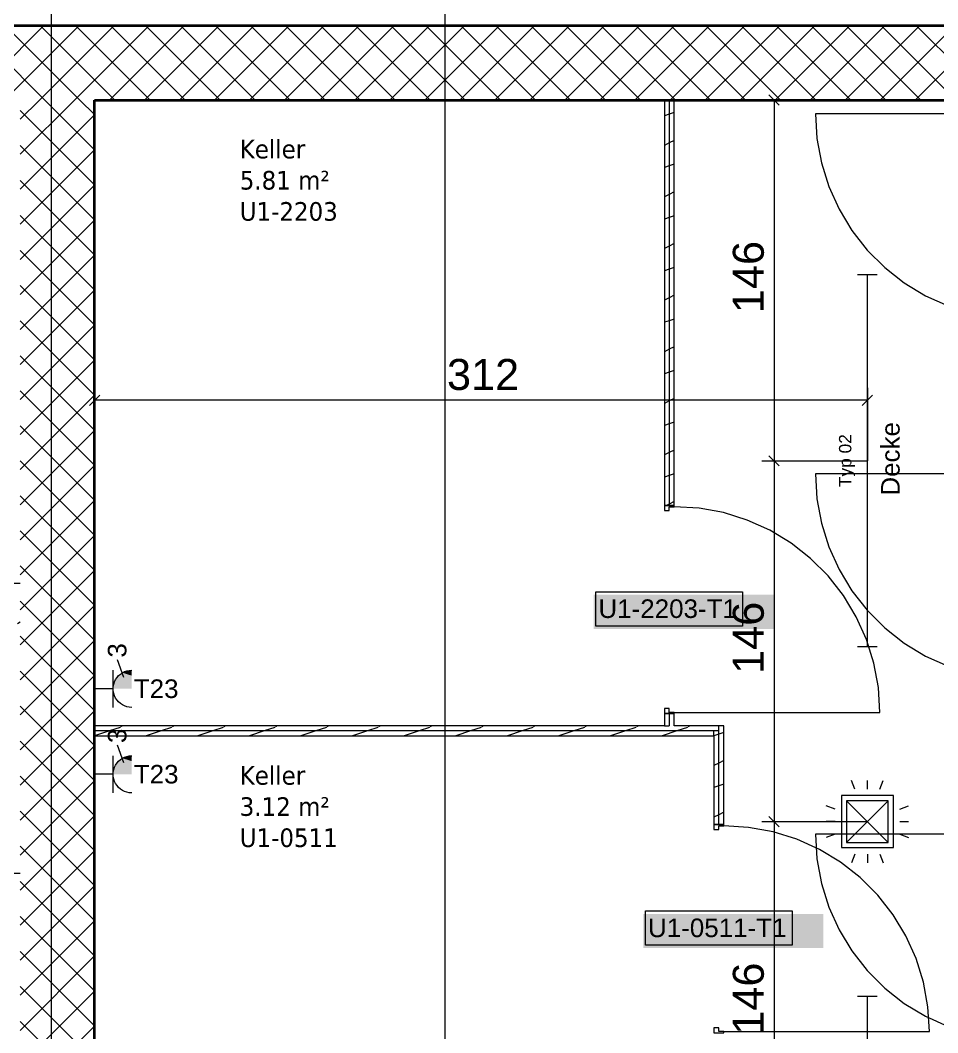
# Model space of a CAD drawing. Extents: x -1132 to 613, y -179 to 712.
# Drawn here: x -347.1 to -273, y 480.2 to 561.9 of the extents above; entities that cross this region are included whole.
import ezdxf
from ezdxf.lldxf.tags import DXFTag

# ---------------------------------------------------------------- set-up
doc = ezdxf.new("R2010")
doc.units = 0
doc.layers.get('0').update_dxf_attribs({"lineweight": 13})
for name, color, linetype, lineweight in [('A-AREA-____-IDEN', 7, 'Continuous', 5), ('A-DOOR-____-IDEN', 7, 'Continuous', 5), ('A-DOOR-FRAM-MCUT', 7, 'Continuous', 9), ('A-DOOR-OPNG-OTLN', 7, 'Continuous', 9), ('A-WALL-____-MCUT', 7, 'Continuous', 35), ('A-WALL-____-PATT', 7, 'Continuous', 35), ('A-WALL-FNSH-MCUT', 7, 'Continuous', 35), ('S-GRID-____-OTLN', 7, 'Continuous', 5)]:
    doc.layers.add(name, color=color, linetype=linetype, lineweight=lineweight)
for name, color, linetype, lineweight, true_color in [('EL01_VVV_Mass', 7, 'Continuous', 13, 0xb2b200), ('EL01_WAN_Kraft', 1, 'Continuous', 13, 0xff0000), ('EL01_WAN_Leuchten', 7, 'Continuous', 13, 0x0080ff), ('EL01_WAN_Leuchtentyp', 7, 'Continuous', 13, 0x0099ff), ('EL01_WAN_Licht', 7, 'Continuous', 13, 0x0080ff)]:
    doc.layers.add(name, color=color, linetype=linetype, lineweight=lineweight, true_color=true_color)
doc.styles.get("Standard").update_dxf_attribs({"font": 'arial.ttf'})
tags = doc.linetypes.add('_Rasterlinie_', pattern=[0.375, 0.2, -0.05, 0.075, -0.05]).pattern_tags.tags
tags[10:11] = [DXFTag(74, 4), DXFTag(75, 0), DXFTag(340, '0'), DXFTag(46, 1.0), DXFTag(50, 0.0), DXFTag(44, 0.0), DXFTag(45, 0.0)]
tags[8:9] = [DXFTag(74, 4), DXFTag(75, 0), DXFTag(340, '0'), DXFTag(46, 1.0), DXFTag(50, 0.0), DXFTag(44, 0.0), DXFTag(45, 0.0)]
tags[6:7] = [DXFTag(74, 4), DXFTag(75, 0), DXFTag(340, '0'), DXFTag(46, 1.0), DXFTag(50, 0.0), DXFTag(44, 0.0), DXFTag(45, 0.0)]
tags[4:5] = [DXFTag(74, 4), DXFTag(75, 0), DXFTag(340, '0'), DXFTag(46, 1.0), DXFTag(50, 0.0), DXFTag(44, 0.0), DXFTag(45, 0.0)]

# ---------------------------------------------------------------- blocks, each defined once
blk = doc.blocks.new('Referenz-A0UNPDE96I', base_point=(-1115.886, -117.372))
at = {"layer": 'A-DOOR-____-IDEN', "color": 0, "linetype": 'Continuous', "ltscale": 0.13}
for p, q in [((-300.636, 515.795), (-288.796, 515.795)), ((-300.636, 513.015), (-300.636, 515.795)), ((-288.796, 515.795), (-288.796, 513.015)), ((-288.796, 513.015), (-300.636, 513.015)), ((-296.636, 490.035), (-284.796, 490.035)), ((-296.636, 487.255), (-296.636, 490.035)), ((-284.796, 490.035), (-284.796, 487.255)), ((-284.796, 487.255), (-296.636, 487.255))]:
    blk.add_line(p, q, dxfattribs=at)
at = {"layer": 'A-DOOR-____-IDEN', "color": 7, "linetype": 'Continuous', "ltscale": 0.13, "true_color": 0xffffff}
for points in [[(-300.811, 512.792), (-286.272, 512.792), (-300.811, 515.551)], [(-286.272, 512.792), (-300.811, 515.551), (-286.272, 515.551)], [(-296.811, 487.032), (-282.272, 487.032), (-296.811, 489.791)], [(-282.272, 487.032), (-296.811, 489.791), (-282.272, 489.791)]]:
    blk.add_solid(points, dxfattribs=at)
at = {"layer": 'A-DOOR-FRAM-MCUT', "color": 0, "linetype": 'Continuous', "ltscale": 0.13}
for p, q in [((-294.315, 522.758), (-295.115, 522.758)), ((-295.115, 522.758), (-295.115, 522.358)), ((-295.115, 522.358), (-294.715, 522.358)), ((-294.715, 522.358), (-294.715, 522.658)), ((-294.715, 522.658), (-294.315, 522.658)), ((-294.315, 522.658), (-294.315, 522.758)), ((-294.715, 506.358), (-295.115, 506.358)), ((-295.115, 506.358), (-295.115, 505.958)), ((-295.115, 505.958), (-294.315, 505.958)), ((-294.715, 506.058), (-294.715, 506.358)), ((-294.315, 506.058), (-294.715, 506.058)), ((-294.315, 505.958), (-294.315, 506.058)), ((-290.315, 496.998), (-291.115, 496.998)), ((-291.115, 496.998), (-291.115, 496.598)), ((-290.715, 496.598), (-290.715, 496.898)), ((-290.715, 496.898), (-290.315, 496.898)), ((-290.315, 496.898), (-290.315, 496.998)), ((-291.115, 496.598), (-290.715, 496.598)), ((-290.715, 480.598), (-291.115, 480.598)), ((-291.115, 480.598), (-291.115, 480.198)), ((-290.715, 480.298), (-290.715, 480.598)), ((-291.115, 480.198), (-290.315, 480.198)), ((-290.315, 480.298), (-290.715, 480.298)), ((-290.315, 480.198), (-290.315, 480.298))]:
    blk.add_line(p, q, dxfattribs=at)
at = {"layer": 'A-DOOR-OPNG-OTLN', "color": 0, "linetype": 'Continuous', "ltscale": 0.13}
for p, q in [((-266.315, 554.378), (-282.915, 554.378)), ((-282.915, 554.378), (-282.794, 552.377)), ((-282.794, 552.377), (-282.432, 550.406)), ((-282.432, 550.406), (-281.836, 548.492)), ((-281.836, 548.492), (-281.013, 546.664)), ((-281.013, 546.664), (-279.976, 544.948)), ((-279.976, 544.948), (-278.74, 543.37)), ((-278.74, 543.37), (-277.322, 541.953)), ((-277.322, 541.953), (-275.745, 540.717)), ((-275.745, 540.717), (-274.029, 539.68)), ((-274.029, 539.68), (-272.201, 538.857)), ((-266.315, 525.303), (-282.915, 525.303)), ((-282.915, 525.303), (-282.794, 523.302)), ((-282.794, 523.302), (-282.432, 521.331)), ((-292.314, 522.537), (-294.315, 522.658)), ((-290.342, 522.176), (-292.314, 522.537)), ((-288.428, 521.58), (-290.342, 522.176)), ((-286.6, 520.757), (-288.428, 521.58)), ((-284.885, 519.72), (-286.6, 520.757)), ((-282.432, 521.331), (-281.836, 519.417)), ((-283.307, 518.484), (-284.885, 519.72)), ((-281.836, 519.417), (-281.013, 517.589)), ((-281.889, 517.066), (-283.307, 518.484)), ((-281.013, 517.589), (-279.976, 515.873)), ((-280.653, 515.488), (-281.889, 517.066)), ((-279.976, 515.873), (-278.74, 514.295)), ((-279.616, 513.773), (-280.653, 515.488)), ((-278.74, 514.295), (-277.322, 512.878)), ((-278.793, 511.945), (-279.616, 513.773)), ((-277.322, 512.878), (-275.745, 511.642)), ((-278.197, 510.031), (-278.793, 511.945)), ((-275.745, 511.642), (-274.029, 510.605)), ((-277.836, 508.059), (-278.197, 510.031)), ((-274.029, 510.605), (-272.201, 509.782)), ((-277.715, 506.058), (-277.836, 508.059)), ((-294.315, 506.058), (-277.715, 506.058)), ((-288.314, 496.777), (-290.315, 496.898)), ((-286.342, 496.416), (-288.314, 496.777)), ((-284.428, 495.82), (-286.342, 496.416)), ((-266.315, 496.228), (-282.915, 496.228)), ((-282.915, 496.228), (-282.794, 494.227)), ((-282.6, 494.997), (-284.428, 495.82)), ((-280.885, 493.96), (-282.6, 494.997)), ((-282.794, 494.227), (-282.432, 492.256)), ((-279.307, 492.724), (-280.885, 493.96)), ((-282.432, 492.256), (-281.836, 490.342)), ((-277.889, 491.306), (-279.307, 492.724)), ((-276.653, 489.728), (-277.889, 491.306)), ((-281.836, 490.342), (-281.013, 488.514)), ((-275.616, 488.013), (-276.653, 489.728)), ((-281.013, 488.514), (-279.976, 486.798)), ((-274.793, 486.185), (-275.616, 488.013)), ((-279.976, 486.798), (-278.74, 485.22)), ((-274.197, 484.271), (-274.793, 486.185)), ((-278.74, 485.22), (-277.322, 483.803)), ((-277.322, 483.803), (-275.745, 482.567)), ((-273.836, 482.299), (-274.197, 484.271)), ((-275.745, 482.567), (-274.029, 481.53)), ((-273.715, 480.298), (-273.836, 482.299)), ((-274.029, 481.53), (-272.201, 480.707)), ((-290.315, 480.298), (-273.715, 480.298))]:
    blk.add_line(p, q, dxfattribs=at)
at = {"layer": 'A-WALL-____-MCUT', "color": 0, "linetype": 'Continuous', "ltscale": 0.35}
for p, q in [((59.385, 561.478), (-1107.612, 561.478)), ((-341.115, 452.638), (-341.115, 555.478)), ((-341.115, 555.478), (-218.415, 555.478))]:
    blk.add_line(p, q, dxfattribs=at)
at = {"layer": 'A-WALL-____-MCUT', "color": 0, "linetype": 'Continuous', "lineweight": 9, "ltscale": 0.13}
for p, q in [((-294.715, 555.478), (-294.715, 522.758)), ((-294.715, 505.958), (-294.715, 504.958)), ((-290.715, 504.558), (-341.115, 504.558)), ((-295.115, 504.958), (-294.715, 504.958)), ((-291.115, 504.158), (-291.115, 504.558)), ((-290.715, 496.998), (-290.715, 504.958))]:
    blk.add_line(p, q, dxfattribs=at)
at = {"layer": 'A-WALL-____-PATT', "color": 0, "linetype": 'Continuous', "lineweight": 9, "ltscale": 0.13}
for p, q in [((-351.225, 555.478), (-345.225, 561.478)), ((-345.123, 555.478), (-351.123, 561.478)), ((-348.397, 555.478), (-342.397, 561.478)), ((-342.294, 555.478), (-348.294, 561.478)), ((-345.569, 555.478), (-339.569, 561.478)), ((-339.466, 555.478), (-345.466, 561.478)), ((-342.74, 555.478), (-336.74, 561.478)), ((-336.638, 555.478), (-342.638, 561.478)), ((-339.912, 555.478), (-333.912, 561.478)), ((-333.809, 555.478), (-339.809, 561.478)), ((-337.083, 555.478), (-331.083, 561.478)), ((-330.981, 555.478), (-336.981, 561.478)), ((-334.255, 555.478), (-328.255, 561.478)), ((-328.152, 555.478), (-334.152, 561.478)), ((-331.426, 555.478), (-325.426, 561.478)), ((-325.324, 555.478), (-331.324, 561.478)), ((-328.598, 555.478), (-322.598, 561.478)), ((-322.496, 555.478), (-328.496, 561.478)), ((-325.77, 555.478), (-319.77, 561.478)), ((-319.667, 555.478), (-325.667, 561.478)), ((-322.941, 555.478), (-316.941, 561.478)), ((-316.839, 555.478), (-322.839, 561.478)), ((-320.113, 555.478), (-314.113, 561.478)), ((-314.01, 555.478), (-320.01, 561.478)), ((-317.284, 555.478), (-311.284, 561.478)), ((-311.182, 555.478), (-317.182, 561.478)), ((-314.456, 555.478), (-308.456, 561.478)), ((-308.353, 555.478), (-314.353, 561.478)), ((-311.627, 555.478), (-305.627, 561.478)), ((-305.525, 555.478), (-311.525, 561.478)), ((-308.799, 555.478), (-302.799, 561.478)), ((-302.697, 555.478), (-308.697, 561.478)), ((-305.971, 555.478), (-299.971, 561.478)), ((-299.868, 555.478), (-305.868, 561.478)), ((-303.142, 555.478), (-297.142, 561.478)), ((-297.04, 555.478), (-303.04, 561.478)), ((-300.314, 555.478), (-294.314, 561.478)), ((-294.211, 555.478), (-300.211, 561.478)), ((-297.485, 555.478), (-291.485, 561.478)), ((-291.383, 555.478), (-297.383, 561.478)), ((-294.657, 555.478), (-288.657, 561.478)), ((-288.554, 555.478), (-294.554, 561.478)), ((-291.828, 555.478), (-285.828, 561.478)), ((-285.726, 555.478), (-291.726, 561.478)), ((-289, 555.478), (-283, 561.478)), ((-282.898, 555.478), (-288.898, 561.478)), ((-286.172, 555.478), (-280.172, 561.478)), ((-280.069, 555.478), (-286.069, 561.478)), ((-283.343, 555.478), (-277.343, 561.478)), ((-277.241, 555.478), (-283.241, 561.478)), ((-280.515, 555.478), (-274.515, 561.478)), ((-274.412, 555.478), (-280.412, 561.478)), ((-277.686, 555.478), (-271.686, 561.478)), ((-271.584, 555.478), (-277.584, 561.478)), ((-274.858, 555.478), (-268.858, 561.478)), ((-268.755, 555.478), (-274.755, 561.478)), ((-347.115, 553.932), (-345.569, 555.478)), ((-347.115, 551.104), (-342.74, 555.478)), ((-341.115, 551.47), (-345.123, 555.478)), ((-341.115, 554.298), (-342.294, 555.478)), ((-341.115, 548.642), (-347.115, 554.642)), ((-347.115, 548.275), (-341.115, 554.275)), ((-294.715, 554.329), (-295.115, 554.195)), ((-294.315, 554.462), (-294.715, 554.329)), ((-341.115, 545.813), (-347.115, 551.813)), ((-294.715, 552.022), (-295.115, 551.822)), ((-294.315, 552.222), (-294.715, 552.022)), ((-347.115, 545.447), (-341.115, 551.447)), ((-294.715, 550.164), (-295.115, 550.031)), ((-294.315, 550.297), (-294.715, 550.164)), ((-341.115, 542.985), (-347.115, 548.985)), ((-347.115, 542.618), (-341.115, 548.618)), ((-294.715, 547.857), (-295.115, 547.657)), ((-294.315, 548.057), (-294.715, 547.857)), ((-341.115, 540.156), (-347.115, 546.156)), ((-294.715, 545.999), (-295.115, 545.866)), ((-294.315, 546.133), (-294.715, 545.999)), ((-347.115, 539.79), (-341.115, 545.79)), ((-294.715, 543.692), (-295.115, 543.492)), ((-294.315, 543.892), (-294.715, 543.692)), ((-341.115, 537.328), (-347.115, 543.328)), ((-347.115, 536.962), (-341.115, 542.962)), ((-294.715, 541.835), (-295.115, 541.701)), ((-294.315, 541.968), (-294.715, 541.835)), ((-341.115, 534.499), (-347.115, 540.499)), ((-347.115, 534.133), (-341.115, 540.133)), ((-294.715, 539.527), (-295.115, 539.327)), ((-294.315, 539.727), (-294.715, 539.527)), ((-294.315, 537.803), (-294.715, 537.67)), ((-341.115, 531.671), (-347.115, 537.671)), ((-347.115, 531.305), (-341.115, 537.305)), ((-294.715, 537.67), (-295.115, 537.537)), ((-294.715, 535.362), (-295.115, 535.162)), ((-294.315, 535.562), (-294.715, 535.362)), ((-341.115, 528.843), (-347.115, 534.843)), ((-347.115, 528.476), (-341.115, 534.476)), ((-294.315, 533.639), (-294.715, 533.505)), ((-294.715, 533.505), (-295.115, 533.372)), ((-341.115, 526.014), (-347.115, 532.014)), ((-347.115, 525.648), (-341.115, 531.648)), ((-294.715, 531.197), (-295.115, 530.997)), ((-294.315, 531.397), (-294.715, 531.197)), ((-341.115, 523.186), (-347.115, 529.186)), ((-347.115, 522.819), (-341.115, 528.819)), ((-294.715, 529.34), (-295.115, 529.207)), ((-294.315, 529.474), (-294.715, 529.34)), ((-294.315, 527.232), (-294.715, 527.032)), ((-341.115, 520.357), (-347.115, 526.357)), ((-294.715, 527.032), (-295.115, 526.832)), ((-347.115, 519.991), (-341.115, 525.991)), ((-294.715, 525.176), (-295.115, 525.042)), ((-294.315, 525.309), (-294.715, 525.176)), ((-341.115, 517.529), (-347.115, 523.529)), ((-347.115, 517.163), (-341.115, 523.163)), ((-294.315, 523.067), (-294.715, 522.867)), ((-294.715, 522.867), (-294.933, 522.758)), ((-341.115, 514.7), (-347.115, 520.7)), ((-347.115, 514.334), (-341.115, 520.334)), ((-341.115, 511.872), (-347.115, 517.872)), ((-347.115, 511.506), (-341.115, 517.506)), ((-341.115, 509.044), (-347.115, 515.044)), ((-347.115, 508.677), (-341.115, 514.677)), ((-347.115, 513.327), (-347.342, 513.214)), ((-341.115, 506.215), (-347.115, 512.215)), ((-347.115, 505.849), (-341.115, 511.849)), ((-341.115, 503.387), (-347.115, 509.387)), ((-347.115, 503.02), (-341.115, 509.02)), ((-341.115, 500.558), (-347.115, 506.558)), ((-347.115, 500.192), (-341.115, 506.192)), ((-339.908, 504.558), (-341.108, 504.158)), ((-339.058, 504.842), (-339.908, 504.558)), ((-338.863, 504.958), (-339.012, 504.884)), ((-335.743, 504.558), (-336.943, 504.158)), ((-334.893, 504.842), (-335.743, 504.558)), ((-334.698, 504.958), (-334.847, 504.884)), ((-331.579, 504.558), (-332.779, 504.158)), ((-330.728, 504.842), (-331.579, 504.558)), ((-330.533, 504.958), (-330.682, 504.884)), ((-327.414, 504.558), (-328.614, 504.158)), ((-326.563, 504.842), (-327.414, 504.558)), ((-326.368, 504.958), (-326.517, 504.884)), ((-323.249, 504.558), (-324.449, 504.158)), ((-322.398, 504.842), (-323.249, 504.558)), ((-322.203, 504.958), (-322.353, 504.884)), ((-319.085, 504.558), (-320.285, 504.158)), ((-318.233, 504.842), (-319.085, 504.558)), ((-318.038, 504.958), (-318.188, 504.884)), ((-314.92, 504.558), (-316.12, 504.158)), ((-314.068, 504.842), (-314.92, 504.558)), ((-313.874, 504.958), (-314.023, 504.884)), ((-310.755, 504.558), (-311.955, 504.158)), ((-309.903, 504.842), (-310.755, 504.558)), ((-309.709, 504.958), (-309.858, 504.884)), ((-306.59, 504.558), (-307.79, 504.158)), ((-305.737, 504.843), (-306.59, 504.558)), ((-305.544, 504.958), (-305.693, 504.884)), ((-302.426, 504.558), (-303.626, 504.158)), ((-301.572, 504.843), (-302.426, 504.558)), ((-301.379, 504.958), (-301.528, 504.884)), ((-298.261, 504.558), (-299.461, 504.158)), ((-297.407, 504.843), (-298.261, 504.558)), ((-297.214, 504.958), (-297.363, 504.884)), ((-294.096, 504.558), (-295.296, 504.158)), ((-293.242, 504.843), (-294.096, 504.558)), ((-293.049, 504.958), (-293.198, 504.884)), ((-290.715, 504.297), (-291.115, 504.164)), ((-290.315, 504.431), (-290.715, 504.297)), ((-341.115, 497.73), (-347.115, 503.73)), ((-291.115, 504.164), (-291.132, 504.158)), ((-347.115, 497.364), (-341.115, 503.364)), ((-290.715, 501.961), (-291.115, 501.761)), ((-290.315, 502.161), (-290.715, 501.961)), ((-341.115, 494.901), (-347.115, 500.901)), ((-347.115, 494.535), (-341.115, 500.535)), ((-290.715, 500.132), (-291.115, 499.999)), ((-290.315, 500.266), (-290.715, 500.132)), ((-341.115, 492.073), (-347.115, 498.073)), ((-347.115, 491.707), (-341.115, 497.707)), ((-290.715, 497.796), (-291.115, 497.596)), ((-290.315, 497.996), (-290.715, 497.796)), ((-341.115, 489.245), (-347.115, 495.245)), ((-347.115, 488.878), (-341.115, 494.878)), ((-341.115, 486.416), (-347.115, 492.416)), ((-347.115, 486.05), (-341.115, 492.05)), ((-341.115, 483.588), (-347.115, 489.588)), ((-347.115, 483.221), (-341.115, 489.221)), ((-341.115, 480.759), (-347.115, 486.759)), ((-347.115, 480.393), (-341.115, 486.393)), ((-341.115, 477.931), (-347.115, 483.931)), ((-347.115, 477.565), (-341.115, 483.565)), ((-341.115, 475.102), (-347.115, 481.102)), ((-347.115, 474.736), (-341.115, 480.736))]:
    blk.add_line(p, q, dxfattribs=at)
at = {"layer": 'A-WALL-FNSH-MCUT', "color": 0, "linetype": 'Continuous', "lineweight": 9, "ltscale": 0.13}
for p, q in [((-295.115, 555.478), (-295.115, 522.758)), ((-294.315, 522.758), (-294.315, 555.478)), ((-295.115, 522.758), (-294.315, 522.758)), ((-294.315, 505.958), (-295.115, 505.958)), ((-295.115, 505.958), (-295.115, 504.958)), ((-294.315, 504.958), (-294.315, 505.958)), ((-295.115, 504.958), (-341.115, 504.958)), ((-290.315, 504.958), (-294.315, 504.958)), ((-290.315, 496.998), (-290.315, 504.958)), ((-341.115, 504.158), (-291.115, 504.158)), ((-291.115, 504.158), (-291.115, 496.998)), ((-291.115, 496.998), (-290.315, 496.998))]:
    blk.add_line(p, q, dxfattribs=at)
at = {"layer": 'S-GRID-____-OTLN', "color": 0, "linetype": '_Rasterlinie_', "ltscale": 0.13}
for p, q in [((-344.615, 645.662), (-344.615, 244.87)), ((-312.815, -113.603), (-312.815, 631.478))]:
    blk.add_line(p, q, dxfattribs=at)
at = {"layer": 'A-AREA-____-IDEN', "color": 0, "linetype": 'Continuous', "ltscale": 0.13, "char_height": 1.5, "attachment_point": 1}
for s, insert in [('{\\W0.9;\\fVerdana;Keller}', (-329.395, 552.268)), ('{\\W0.9;\\fVerdana;5.81 m²}', (-329.395, 549.754)), ('{\\W0.9;\\fVerdana;U1-2203}', (-329.395, 547.241)), ('{\\W0.9;\\fVerdana;Keller}', (-329.395, 501.718)), ('{\\W0.9;\\fVerdana;3.12 m²}', (-329.395, 499.205)), ('{\\W0.9;\\fVerdana;U1-0511}', (-329.395, 496.691))]:
    blk.add_mtext(s, dxfattribs=dict(at, insert=insert))
at = {"layer": 'A-DOOR-____-IDEN', "color": 0, "linetype": 'Continuous', "ltscale": 0.13, "char_height": 1.5, "attachment_point": 1}
for s, insert in [('{\\fArial;U1-2203-T1}', (-300.436, 515.176)), ('{\\fArial;U1-0511-T1}', (-296.436, 489.416))]:
    blk.add_mtext(s, dxfattribs=dict(at, insert=insert))
blk = doc.blocks.new('LED-Langfeldleuchte 37W-A0UNPDZL6I', base_point=(-279.523, 453.119))
at = {"color": 0, "lineweight": -2}
for p, q in [((-277.923, 483.119), (-279.523, 483.119)), ((-278.723, 453.119), (-278.723, 483.119)), ((-277.923, 453.119), (-279.523, 453.119))]:
    blk.add_line(p, q, dxfattribs=at)
blk = doc.blocks.new('LED-Langfeldleuchte 37W-A0UNPE9B6I', base_point=(-279.523, 511.359))
at = {"color": 0, "lineweight": -2}
for p, q in [((-277.923, 541.359), (-279.523, 541.359)), ((-278.723, 511.359), (-278.723, 541.359)), ((-277.923, 511.359), (-279.523, 511.359))]:
    blk.add_line(p, q, dxfattribs=at)
blk = doc.blocks.new('Absolute Höhe-A0UNPE9D6I', base_point=(-277.62, 523.55))
at = {"color": 0, "lineweight": -2, "insert": (-277.62, 523.55), "char_height": 1.5, "attachment_point": 1, "rotation": 90}
blk.add_mtext('{\\fArial;Decke}', dxfattribs=at)
blk = doc.blocks.new('Bemerkung 1-A0UNPE9F6I', base_point=(-281.017, 524.241))
at = {"color": 0, "lineweight": -2, "insert": (-281.017, 524.241), "char_height": 1, "attachment_point": 1, "rotation": 90}
blk.add_mtext('{\\fArial;Typ 02}', dxfattribs=at)
blk = doc.blocks.new('Steckdose T23_ AP_ 3-fach-A0UNPEAD6I', base_point=(-341.113, 506.458))
at = {"color": 0, "lineweight": -2}
for p, q in [((-338.759, 508.884), (-339.267, 510.301)), ((-339.613, 506.458), (-339.613, 509.458)), ((-339.173, 509.019), (-339.026, 509.148)), ((-339.026, 509.148), (-338.863, 509.257)), ((-338.863, 509.257), (-338.687, 509.344)), ((-338.687, 509.344), (-338.501, 509.407)), ((-338.501, 509.407), (-338.308, 509.445)), ((-338.308, 509.445), (-338.113, 509.458)), ((-339.6, 508.154), (-339.562, 508.346)), ((-339.562, 508.346), (-339.498, 508.532)), ((-339.498, 508.532), (-339.412, 508.708)), ((-339.412, 508.708), (-339.303, 508.871)), ((-339.303, 508.871), (-339.173, 509.019)), ((-339.613, 507.958), (-341.113, 507.958)), ((-339.613, 507.958), (-339.6, 508.154)), ((-339.6, 507.762), (-339.613, 507.958)), ((-339.562, 507.57), (-339.6, 507.762)), ((-339.498, 507.384), (-339.562, 507.57)), ((-339.412, 507.208), (-339.498, 507.384)), ((-339.303, 507.045), (-339.412, 507.208)), ((-339.173, 506.898), (-339.303, 507.045)), ((-339.026, 506.768), (-339.173, 506.898)), ((-338.863, 506.659), (-339.026, 506.768)), ((-338.687, 506.572), (-338.863, 506.659)), ((-338.501, 506.509), (-338.687, 506.572)), ((-338.308, 506.471), (-338.501, 506.509)), ((-338.113, 506.458), (-338.308, 506.471))]:
    blk.add_line(p, q, dxfattribs=at)
for points in [[(-339.173, 509.019), (-338.113, 509.019), (-338.863, 509.257)], [(-338.863, 509.257), (-338.113, 509.257), (-338.501, 509.407)], [(-338.113, 509.019), (-338.863, 509.257), (-338.113, 509.257)], [(-338.501, 509.407), (-338.113, 509.407), (-338.113, 509.458)], [(-338.113, 509.257), (-338.501, 509.407), (-338.113, 509.407)], [(-339.613, 507.958), (-338.113, 507.958), (-339.562, 508.346)], [(-339.562, 508.346), (-338.113, 508.346), (-339.412, 508.708)], [(-338.113, 507.958), (-339.562, 508.346), (-338.113, 508.346)], [(-339.412, 508.708), (-338.113, 508.708), (-339.173, 509.019)], [(-338.113, 508.346), (-339.412, 508.708), (-338.113, 508.708)], [(-338.113, 508.708), (-339.173, 509.019), (-338.113, 509.019)]]:
    blk.add_solid(points, dxfattribs=at)
at = {"color": 0, "lineweight": -2, "insert": (-340.043, 510.476), "char_height": 1.5, "attachment_point": 1, "rotation": 90}
blk.add_mtext('{\\fArial;3}', dxfattribs=at)
at = {"color": 0, "lineweight": -2, "insert": (-337.945, 508.717), "char_height": 1.5, "attachment_point": 1}
blk.add_mtext('{\\fArial;T23}', dxfattribs=at)
blk = doc.blocks.new('Maß-A0UNPECV6I', base_point=(-341.526, 504.958))
at = {"color": 0, "lineweight": -2}
for p, q in [((-341.113, 532.247), (-341.113, 504.958)), ((-278.723, 532.247), (-278.723, 526.359)), ((-341.526, 530.833), (-340.699, 531.661)), ((-278.723, 531.247), (-341.113, 531.247)), ((-279.136, 530.833), (-278.309, 531.661))]:
    blk.add_line(p, q, dxfattribs=at)
at = {"color": 0, "lineweight": -2, "insert": (-312.664, 534.58), "char_height": 2.5, "attachment_point": 1}
blk.add_mtext('{\\fArial;312}', dxfattribs=at)
blk = doc.blocks.new('Maß-A0UNPEJT6I', base_point=(-289.588, 467.705))
at = {"color": 0, "lineweight": -2}
for p, q in [((-287.254, 497.239), (-278.723, 497.239)), ((-285.841, 496.825), (-286.668, 497.652)), ((-286.254, 497.239), (-286.254, 468.119)), ((-285.841, 467.705), (-286.668, 468.532)), ((-287.254, 468.119), (-278.723, 468.119))]:
    blk.add_line(p, q, dxfattribs=at)
at = {"color": 0, "lineweight": -2, "insert": (-289.588, 480.037), "char_height": 2.5, "attachment_point": 1, "rotation": 90}
blk.add_mtext('{\\fArial;146}', dxfattribs=at)
blk = doc.blocks.new('Maß-A0UNPEWR6I', base_point=(-289.588, 496.825))
at = {"color": 0, "lineweight": -2}
for p, q in [((-287.254, 526.359), (-278.723, 526.359)), ((-285.841, 525.945), (-286.668, 526.772)), ((-286.254, 526.359), (-286.254, 497.239)), ((-287.254, 497.239), (-278.723, 497.239)), ((-285.841, 496.825), (-286.668, 497.652))]:
    blk.add_line(p, q, dxfattribs=at)
at = {"color": 0, "lineweight": -2, "insert": (-289.588, 509.157), "char_height": 2.5, "attachment_point": 1, "rotation": 90}
blk.add_mtext('{\\fArial;146}', dxfattribs=at)
blk = doc.blocks.new('Steckdose T23_ AP_ 3-fach-A0UNPEYT6I', base_point=(-353.745, 489.579))
at = {"color": 0, "lineweight": -2}
for p, q in [((-350.113, 494.578), (-349.917, 494.565)), ((-349.917, 494.565), (-349.724, 494.527)), ((-349.724, 494.527), (-349.539, 494.464)), ((-349.539, 494.464), (-349.363, 494.377)), ((-348.613, 494.578), (-348.613, 491.578)), ((-349.363, 494.377), (-349.2, 494.268)), ((-349.2, 494.268), (-349.052, 494.139)), ((-349.052, 494.139), (-348.923, 493.991)), ((-348.923, 493.991), (-348.814, 493.828)), ((-348.814, 493.828), (-348.727, 493.652)), ((-348.727, 493.652), (-348.664, 493.466)), ((-348.664, 493.466), (-348.625, 493.274)), ((-348.625, 492.882), (-348.664, 492.69)), ((-348.625, 493.274), (-348.613, 493.078)), ((-348.613, 493.078), (-348.625, 492.882)), ((-348.613, 493.078), (-347.113, 493.078)), ((-349.466, 492.152), (-348.958, 490.736)), ((-349.052, 492.018), (-349.2, 491.888)), ((-348.923, 492.165), (-349.052, 492.018)), ((-348.814, 492.328), (-348.923, 492.165)), ((-348.727, 492.504), (-348.814, 492.328)), ((-348.664, 492.69), (-348.727, 492.504)), ((-349.917, 491.591), (-350.113, 491.578)), ((-349.724, 491.629), (-349.917, 491.591)), ((-349.539, 491.692), (-349.724, 491.629)), ((-349.363, 491.779), (-349.539, 491.692)), ((-349.2, 491.888), (-349.363, 491.779))]:
    blk.add_line(p, q, dxfattribs=at)
for points in [[(-348.664, 492.69), (-350.113, 492.69), (-348.613, 493.078)], [(-350.113, 492.69), (-348.613, 493.078), (-350.113, 493.078)], [(-348.814, 492.328), (-350.113, 492.328), (-348.664, 492.69)], [(-350.113, 492.328), (-348.664, 492.69), (-350.113, 492.69)], [(-349.052, 492.018), (-350.113, 492.018), (-348.814, 492.328)], [(-350.113, 492.018), (-348.814, 492.328), (-350.113, 492.328)], [(-349.363, 491.779), (-350.113, 491.779), (-349.052, 492.018)], [(-350.113, 491.779), (-349.052, 492.018), (-350.113, 492.018)], [(-349.724, 491.629), (-350.113, 491.629), (-349.363, 491.779)], [(-350.113, 491.629), (-349.363, 491.779), (-350.113, 491.779)], [(-350.113, 491.578), (-349.724, 491.629), (-350.113, 491.629)]]:
    blk.add_solid(points, dxfattribs=at)
at = {"color": 0, "lineweight": -2, "insert": (-353.745, 493.82), "char_height": 1.5, "attachment_point": 1}
blk.add_mtext('{\\fArial;T23}', dxfattribs=at)
at = {"color": 0, "lineweight": -2, "insert": (-349.682, 489.579), "char_height": 1.5, "attachment_point": 1, "rotation": 90}
blk.add_mtext('{\\fArial;3}', dxfattribs=at)
blk = doc.blocks.new('Steckdose T23_ AP_ 3-fach-A0UNPFGN6I', base_point=(-341.113, 499.558))
at = {"color": 0, "lineweight": -2}
for p, q in [((-338.759, 501.984), (-339.267, 503.401)), ((-339.613, 499.558), (-339.613, 502.558)), ((-339.498, 501.632), (-339.412, 501.808)), ((-339.412, 501.808), (-339.303, 501.971)), ((-339.303, 501.971), (-339.173, 502.119)), ((-339.173, 502.119), (-339.026, 502.248)), ((-339.026, 502.248), (-338.863, 502.357)), ((-338.863, 502.357), (-338.687, 502.444)), ((-338.687, 502.444), (-338.501, 502.507)), ((-338.501, 502.507), (-338.308, 502.545)), ((-338.308, 502.545), (-338.113, 502.558)), ((-339.613, 501.058), (-341.113, 501.058)), ((-339.613, 501.058), (-339.6, 501.254)), ((-339.6, 500.862), (-339.613, 501.058)), ((-339.6, 501.254), (-339.562, 501.446)), ((-339.562, 501.446), (-339.498, 501.632)), ((-339.562, 500.67), (-339.6, 500.862)), ((-339.498, 500.484), (-339.562, 500.67)), ((-339.412, 500.308), (-339.498, 500.484)), ((-339.303, 500.145), (-339.412, 500.308)), ((-339.173, 499.998), (-339.303, 500.145)), ((-339.026, 499.868), (-339.173, 499.998)), ((-338.863, 499.759), (-339.026, 499.868)), ((-338.687, 499.672), (-338.863, 499.759)), ((-338.501, 499.609), (-338.687, 499.672)), ((-338.308, 499.571), (-338.501, 499.609)), ((-338.113, 499.558), (-338.308, 499.571))]:
    blk.add_line(p, q, dxfattribs=at)
for points in [[(-339.562, 501.446), (-338.113, 501.446), (-339.412, 501.808)], [(-339.412, 501.808), (-338.113, 501.808), (-339.173, 502.119)], [(-338.113, 501.446), (-339.412, 501.808), (-338.113, 501.808)], [(-339.173, 502.119), (-338.113, 502.119), (-338.863, 502.357)], [(-338.113, 501.808), (-339.173, 502.119), (-338.113, 502.119)], [(-338.863, 502.357), (-338.113, 502.357), (-338.501, 502.507)], [(-338.113, 502.119), (-338.863, 502.357), (-338.113, 502.357)], [(-338.501, 502.507), (-338.113, 502.507), (-338.113, 502.558)], [(-338.113, 502.357), (-338.501, 502.507), (-338.113, 502.507)], [(-339.613, 501.058), (-338.113, 501.058), (-339.562, 501.446)], [(-338.113, 501.058), (-339.562, 501.446), (-338.113, 501.446)]]:
    blk.add_solid(points, dxfattribs=at)
at = {"color": 0, "lineweight": -2, "insert": (-340.043, 503.576), "char_height": 1.5, "attachment_point": 1, "rotation": 90}
blk.add_mtext('{\\fArial;3}', dxfattribs=at)
at = {"color": 0, "lineweight": -2, "insert": (-337.945, 501.817), "char_height": 1.5, "attachment_point": 1}
blk.add_mtext('{\\fArial;T23}', dxfattribs=at)
blk = doc.blocks.new('Steckdose T23_ AP_ 3-fach-A0UNPFJH6I', base_point=(-353.745, 512.979))
at = {"color": 0, "lineweight": -2}
for p, q in [((-350.113, 517.978), (-349.917, 517.965)), ((-349.917, 517.965), (-349.724, 517.927)), ((-349.724, 517.927), (-349.539, 517.864)), ((-349.539, 517.864), (-349.363, 517.777)), ((-349.363, 517.777), (-349.2, 517.668)), ((-349.2, 517.668), (-349.052, 517.539)), ((-349.052, 517.539), (-348.923, 517.391)), ((-348.923, 517.391), (-348.814, 517.228)), ((-348.613, 517.978), (-348.613, 514.978)), ((-348.814, 517.228), (-348.727, 517.052)), ((-348.727, 517.052), (-348.664, 516.866)), ((-348.664, 516.866), (-348.625, 516.674)), ((-348.625, 516.674), (-348.613, 516.478)), ((-348.613, 516.478), (-348.625, 516.282)), ((-348.613, 516.478), (-347.113, 516.478)), ((-348.814, 515.728), (-348.923, 515.565)), ((-348.727, 515.904), (-348.814, 515.728)), ((-348.664, 516.09), (-348.727, 515.904)), ((-348.625, 516.282), (-348.664, 516.09)), ((-349.917, 514.991), (-350.113, 514.978)), ((-349.724, 515.029), (-349.917, 514.991)), ((-349.539, 515.092), (-349.724, 515.029)), ((-349.363, 515.179), (-349.539, 515.092)), ((-349.466, 515.552), (-348.958, 514.136)), ((-349.2, 515.288), (-349.363, 515.179)), ((-349.052, 515.418), (-349.2, 515.288)), ((-348.923, 515.565), (-349.052, 515.418))]:
    blk.add_line(p, q, dxfattribs=at)
for points in [[(-348.664, 516.09), (-350.113, 516.09), (-348.613, 516.478)], [(-350.113, 516.09), (-348.613, 516.478), (-350.113, 516.478)], [(-348.814, 515.728), (-350.113, 515.728), (-348.664, 516.09)], [(-350.113, 515.728), (-348.664, 516.09), (-350.113, 516.09)], [(-349.052, 515.418), (-350.113, 515.418), (-348.814, 515.728)], [(-350.113, 515.418), (-348.814, 515.728), (-350.113, 515.728)], [(-349.363, 515.179), (-350.113, 515.179), (-349.052, 515.418)], [(-350.113, 515.179), (-349.052, 515.418), (-350.113, 515.418)], [(-349.724, 515.029), (-350.113, 515.029), (-349.363, 515.179)], [(-350.113, 515.029), (-349.363, 515.179), (-350.113, 515.179)], [(-350.113, 514.978), (-349.724, 515.029), (-350.113, 515.029)]]:
    blk.add_solid(points, dxfattribs=at)
at = {"color": 0, "lineweight": -2, "insert": (-353.745, 517.22), "char_height": 1.5, "attachment_point": 1}
blk.add_mtext('{\\fArial;T23}', dxfattribs=at)
at = {"color": 0, "lineweight": -2, "insert": (-349.682, 512.979), "char_height": 1.5, "attachment_point": 1, "rotation": 90}
blk.add_mtext('{\\fArial;3}', dxfattribs=at)
blk = doc.blocks.new('Bewegungsmelder UP-A0UNPFK76I', base_point=(-282.045, 493.916))
at = {"color": 0, "lineweight": -2}
for p, q in [((-279.726, 499.853), (-279.998, 500.561)), ((-278.723, 499.853), (-278.723, 500.561)), ((-277.719, 499.853), (-277.447, 500.561)), ((-280.823, 499.339), (-280.823, 495.139)), ((-276.623, 499.339), (-280.823, 499.339)), ((-276.623, 495.139), (-276.623, 499.339)), ((-281.337, 498.242), (-282.045, 498.514)), ((-280.403, 498.919), (-280.403, 495.559)), ((-277.043, 498.919), (-280.403, 498.919)), ((-277.043, 495.559), (-280.403, 498.919)), ((-280.403, 495.559), (-277.043, 498.919)), ((-277.043, 495.559), (-277.043, 498.919)), ((-276.108, 498.242), (-275.4, 498.514)), ((-281.337, 497.239), (-282.045, 497.239)), ((-276.108, 497.239), (-275.4, 497.239)), ((-281.337, 496.235), (-282.045, 495.963)), ((-276.108, 496.235), (-275.4, 495.963)), ((-280.403, 495.559), (-277.043, 495.559)), ((-280.823, 495.139), (-276.623, 495.139)), ((-279.726, 494.624), (-279.998, 493.916)), ((-278.723, 494.624), (-278.723, 493.916)), ((-277.719, 494.624), (-277.447, 493.916))]:
    blk.add_line(p, q, dxfattribs=at)
blk = doc.blocks.new('Maß-A0UNPG7D6I', base_point=(-341.113, 525.945))
at = {"color": 0, "lineweight": -2}
for p, q in [((-285.841, 555.065), (-286.668, 555.892)), ((-285.254, 555.478), (-341.113, 555.478)), ((-286.254, 555.478), (-286.254, 526.359)), ((-287.254, 526.359), (-278.723, 526.359)), ((-285.841, 525.945), (-286.668, 526.772))]:
    blk.add_line(p, q, dxfattribs=at)
at = {"color": 0, "lineweight": -2, "insert": (-289.588, 538.277), "char_height": 2.5, "attachment_point": 1, "rotation": 90}
blk.add_mtext('{\\fArial;146}', dxfattribs=at)

msp = doc.modelspace()

# ---------------------------------------------------------------- block references
at = {"color": 9, "lineweight": 25, "ltscale": 0.25, "true_color": 0xc0c0c0}
msp.add_blockref('Referenz-A0UNPDE96I', (-1115.886, -117.372), dxfattribs=at)
at = {"layer": 'EL01_VVV_Mass', "linetype": 'Continuous', "ltscale": 0.13}
for name, p in [('Maß-A0UNPG7D6I', (-341.113, 525.945)), ('Maß-A0UNPECV6I', (-341.526, 504.958)), ('Maß-A0UNPEWR6I', (-289.588, 496.825)), ('Maß-A0UNPEJT6I', (-289.588, 467.705))]:
    msp.add_blockref(name, p, dxfattribs=at)
at = {"layer": 'EL01_WAN_Kraft', "color": 1, "linetype": 'Continuous', "ltscale": 0.13, "true_color": 0xff0000}
for name, p in [('Steckdose T23_ AP_ 3-fach-A0UNPFJH6I', (-353.745, 512.979)), ('Steckdose T23_ AP_ 3-fach-A0UNPEAD6I', (-341.113, 506.458)), ('Steckdose T23_ AP_ 3-fach-A0UNPFGN6I', (-341.113, 499.558)), ('Steckdose T23_ AP_ 3-fach-A0UNPEYT6I', (-353.745, 489.579))]:
    msp.add_blockref(name, p, dxfattribs=at)
at = {"layer": 'EL01_WAN_Leuchten', "ltscale": 0.13}
for name, p in [('LED-Langfeldleuchte 37W-A0UNPE9B6I', (-279.523, 511.359)), ('Absolute Höhe-A0UNPE9D6I', (-277.62, 523.55)), ('LED-Langfeldleuchte 37W-A0UNPDZL6I', (-279.523, 453.119))]:
    msp.add_blockref(name, p, dxfattribs=at)
at = {"layer": 'EL01_WAN_Leuchtentyp', "ltscale": 0.13}
msp.add_blockref('Bemerkung 1-A0UNPE9F6I', (-281.017, 524.241), dxfattribs=at)
at = {"layer": 'EL01_WAN_Licht', "linetype": 'Continuous', "ltscale": 0.13}
msp.add_blockref('Bewegungsmelder UP-A0UNPFK76I', (-282.045, 493.916), dxfattribs=at)

doc.saveas('drawing.dxf')
